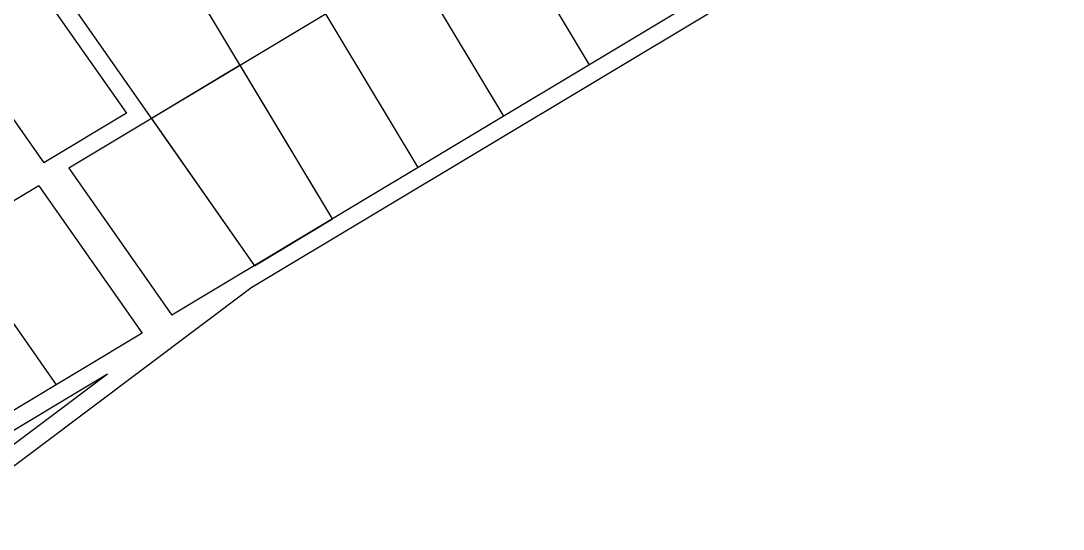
# Model space of a CAD drawing. Header units: metres. Extents: x 680594 to 684853, y 828874 to 830078.
# Drawn here: x 681669.2 to 681849.4, y 829236.7 to 829324.7 of the extents above; entities that cross this region are included whole.
import ezdxf

# ---------------------------------------------------------------- set-up
doc = ezdxf.new("R2010")
doc.units = ezdxf.units.M
doc.layers.add('PLOT_LINES', color=7, linetype='Continuous')

msp = doc.modelspace()

# ---------------------------------------------------------------- linework, layer by layer
at = {"layer": 'PLOT_LINES'}
for points in [[(681840.54, 829397.01), (681677.51, 829299.19)], [(681840.54, 829397.01), (681677.51, 829299.19)], [(681608.34, 829392.74), (681673.21, 829300.11)], [(681767.55, 829317.06), (681735.65, 829370.23)], [(681767.55, 829317.06), (681735.65, 829370.23)], [(681847.9, 829365.28), (681695.34, 829273.73)], [(681847.9, 829365.28), (681695.34, 829273.73)], [(681849.45, 829362.7), (681709.14, 829278.52)], [(681849.45, 829362.7), (681709.14, 829278.52)], [(681849.45, 829362.7), (681709.14, 829278.52)], [(681849.45, 829362.7), (681709.14, 829278.52)], [(681752.73, 829308.17), (681720.83, 829361.34)], [(681737.91, 829299.28), (681706.01, 829352.45)], [(681723.1, 829290.39), (681691.2, 829343.56)], [(681672.75, 829329.74), (681687.5, 829308.68)], [(681675.82, 829330.59), (681709.63, 829282.31)], [(681707.15, 829316.97), (681691.8, 829307.77), (681709.63, 829282.31), (681723.1, 829290.39), (681707.15, 829316.97)], [(681687.5, 829308.68), (681673.21, 829300.11)], [(681677.51, 829299.19), (681695.34, 829273.73)], [(681672.35, 829296.1), (681627.79, 829269.36)], [(681672.35, 829296.1), (681690.18, 829270.64)], [(681657.5, 829287.18), (681675.33, 829261.73)], [(681709.22, 829278.57), (681653.48, 829236.74)], [(681690.18, 829270.64), (681645.62, 829243.9)], [(681684.22, 829263.57), (681640.59, 829237.39)], [(681684.22, 829263.57), (681651.68, 829239.14)]]:
    msp.add_lwpolyline(points, dxfattribs=at)

doc.saveas('drawing.dxf')
